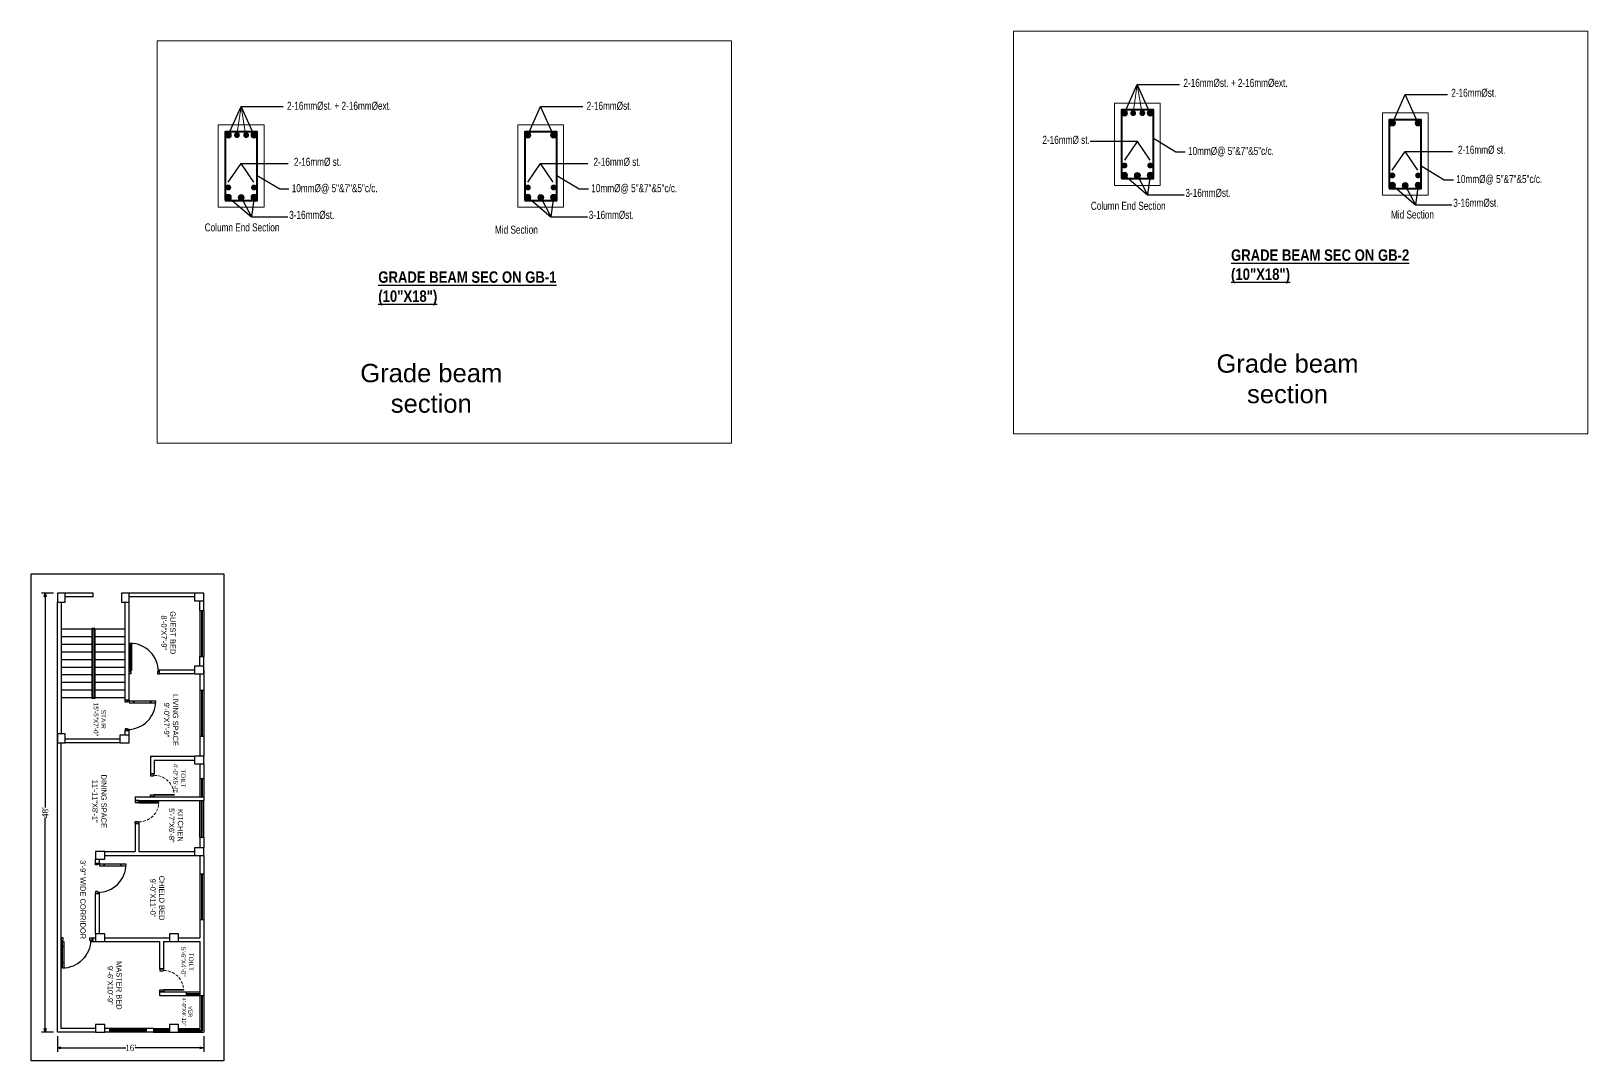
# Model space of a CAD drawing. Header units: inches. Extents: x -163735 to 106394, y -4543 to 35159.
# Drawn here: x -46128 to -44086, y 14065 to 15416 of the extents above; entities that cross this region are included whole.
import ezdxf

# ---------------------------------------------------------------- set-up
doc = ezdxf.new("R2010")
doc.units = ezdxf.units.IN
doc.header["$MEASUREMENT"] = 0
doc.linetypes.add('DASHED2', pattern=[0.375, 0.25, -0.125])
for name, color, linetype, lineweight in [('Arrosize', 4, 'Continuous', 0), ('COLUM', 1, 'Continuous', 0), ('Dimenson', 16, 'Continuous', 9), ('GRADE BEAM.', 63, 'Continuous', 0), ('Text', 34, 'Continuous', 25), ('TIE', 62, 'Continuous', 20), ('wall', 7, 'Continuous', 15), ('windo', 130, 'Continuous', 5)]:
    doc.layers.add(name, color=color, linetype=linetype, lineweight=lineweight)
doc.layers.add('door', color=210, linetype='Continuous')
doc.styles.get("Standard").update_dxf_attribs({"font": 'times.ttf'})
doc.styles.add('style1', font='swissbo.ttf')
doc.styles.add('Swis 721 Cn BT', font='swissc.ttf')
doc.styles.add('Swis721 LtCn BT', font='swisscl.ttf')
doc.dimstyles.new('FEET', dxfattribs={"dimtxt": 8, "dimasz": 5, "dimexe": 5, "dimexo": 5, "dimgap": 0.09, "dimtad": 0, "dimdec": 0, "dimzin": 0, "dimdsep": 46, "dimlunit": 4, "dimtxsty": 'Standard', "dimblk": 'OPEN30', "dimcen": 0.09, "dimadec": 0, "dimazin": 0, "dimtfac": 1, "dimtdec": 0, "dimtofl": 0, "dimtmove": 0, "dimatfit": 3, "dimfxl": 0.18, "dimtolj": 1, "dimtzin": 0, "dimarcsym": 0})
doc.dimstyles.get("Standard").update_dxf_attribs({"dimscale": 4, "dimtxt": 0.4925, "dimasz": 0.18, "dimexe": 0.18, "dimexo": 0.0625, "dimgap": 0.09, "dimtad": 0, "dimdec": 4, "dimzin": 0, "dimdsep": 46, "dimlunit": 4, "dimtxsty": 'Standard', "dimcen": 0.09, "dimclrt": 1, "dimadec": 0, "dimazin": 0, "dimtfac": 1, "dimtdec": 4, "dimtofl": 0, "dimtmove": 0, "dimatfit": 3, "dimfxl": 1, "dimtolj": 1, "dimtzin": 0, "dimarcsym": 0})

# ---------------------------------------------------------------- blocks, each defined once
blk = doc.blocks.new('door 45')
at = {"layer": 'door', "color": 44, "linetype": 'Continuous', "lineweight": 30}
for p, q in [((-45993.7, 14392.8), (-45993.7, 14393.5)), ((-45993.2, 14392.8), (-45993.7, 14392.8)), ((-45993.7, 14391.5), (-45993.7, 14392.2)), ((-45993.7, 14392.2), (-45993.2, 14392.2)), ((-45993.2, 14392.2), (-45993.2, 14392.8)), ((-45971.6, 14392.2), (-45971.6, 14392.8)), ((-45971.6, 14392.8), (-45971.1, 14392.8)), ((-45971.1, 14392.2), (-45971.6, 14392.2)), ((-45971.1, 14392.8), (-45971.1, 14393.5)), ((-45971.1, 14391.5), (-45971.1, 14392.2))]:
    blk.add_line(p, q, dxfattribs=at)
at = {"layer": 'door', "color": 44}
for points in [[(-46001.5, 14427.5), (-46004.5, 14427.5), (-46004.5, 14430), (-45999.5, 14430), (-45999.5, 14428.5), (-46001.5, 14428.5)], [(-46001.5, 14392.5), (-46004.5, 14392.5), (-46004.5, 14390), (-45999.5, 14390), (-45999.5, 14391.5), (-46001.5, 14391.5)]]:
    blk.add_lwpolyline(points, close=True, dxfattribs=at)
blk.add_lwpolyline([(-46001.5, 14428.5, -0.414214), (-45964.5, 14391.5), (-45999.5, 14391.5), (-45999.5, 14393.5), (-45964.6, 14393.5)], format="xyb", dxfattribs=at)
blk = doc.blocks.new('door 30')
at = {"layer": 'door', "color": 44}
for points in [[(-45845.5, 14451), (-45845.5, 14477), (-45846.5, 14477), (-45846.5, 14451)], [(-45846, 14450), (-45846.5, 14450), (-45846.5, 14451), (-45848.5, 14451), (-45848.5, 14446), (-45846, 14446)], [(-45821, 14450), (-45820.5, 14450), (-45820.5, 14451), (-45818.5, 14451), (-45818.5, 14446), (-45821, 14446)]]:
    blk.add_lwpolyline(points, close=True, dxfattribs=at)
at = {"layer": 'door', "color": 44, "linetype": 'DASHED2', "lineweight": 9, "ltscale": 15}
blk.add_arc((-45846.5, 14451), 26, 0, 90, dxfattribs=at)
blk = doc.blocks.new('_Open30')
at = {"color": 0, "linetype": 'ByBlock', "lineweight": -2}
for p, q in [((-1, 0.27), (0, 0)), ((0, 0), (-1, -0.27)), ((0, 0), (-1, 0))]:
    blk.add_line(p, q, dxfattribs=at)
blk = doc.blocks.new('*D471')
at = {"layer": 'Defpoints', "color": 0, "lineweight": 30}
for p in [(-46094, 14678.5), (-46110, 14102.5), (-46094, 14102.5)]:
    blk.add_point(p, dxfattribs=at)
at = {"layer": 'wall', "color": 0, "lineweight": -2}
for p, q in [((-46099, 14678.5), (-46115, 14678.5)), ((-46110, 14673.5), (-46110, 14397.2)), ((-46110, 14107.5), (-46110, 14383.8)), ((-46099, 14102.5), (-46115, 14102.5))]:
    blk.add_line(p, q, dxfattribs=at)
at = {"layer": 'wall', "color": 0, "lineweight": -2, "xscale": 5, "yscale": 5, "zscale": 5}
for p, rotation in [((-46110, 14678.5), 90), ((-46110, 14102.5), 270)]:
    blk.add_blockref('_Open30', p, dxfattribs=dict(at, rotation=rotation))
at = {"layer": 'wall', "color": 0, "lineweight": 30, "insert": (-46110, 14390.5), "char_height": 8, "attachment_point": 5, "rotation": 90}
blk.add_mtext("\\A1;48'", dxfattribs=at)
blk = doc.blocks.new('*D472')
at = {"layer": 'Defpoints', "color": 0, "lineweight": 30}
for p in [(-46094, 14102.5), (-45902, 14102.5), (-46094, 14082)]:
    blk.add_point(p, dxfattribs=at)
at = {"layer": 'wall', "color": 0, "lineweight": -2}
for p, q in [((-46094, 14097.5), (-46094, 14077)), ((-45902, 14097.5), (-45902, 14077)), ((-46089, 14082), (-46004.1, 14082)), ((-45907, 14082), (-45991.9, 14082))]:
    blk.add_line(p, q, dxfattribs=at)
at = {"layer": 'wall', "color": 0, "lineweight": -2, "xscale": 5, "yscale": 5, "zscale": 5, "rotation": 180}
blk.add_blockref('_Open30', (-46094, 14082), dxfattribs=at)
at = {"layer": 'wall', "color": 0, "lineweight": -2, "xscale": 5, "yscale": 5, "zscale": 5}
blk.add_blockref('_Open30', (-45902, 14082), dxfattribs=at)
at = {"layer": 'wall', "color": 0, "lineweight": 30, "insert": (-45998, 14082), "char_height": 8, "attachment_point": 5}
blk.add_mtext("\\A1;16'", dxfattribs=at)

msp = doc.modelspace()

# ---------------------------------------------------------------- hatches: boundary and pattern name
at = {"layer": 'GRADE BEAM.'}
for points in [[(-44697.51, 15308.11, -1), (-44689.76, 15308.11, -1)], [(-44678.41, 15308.11, 1), (-44686.16, 15308.11, 1)], [(-44666.41, 15308.11, 1), (-44674.16, 15308.11, 1)], [(-44656.05, 15308.11, 1), (-44663.8, 15308.11, 1)], [(-45873.61, 15279.29, -1), (-45865.86, 15279.29, -1)], [(-45854.52, 15279.29, 1), (-45862.27, 15279.29, 1)], [(-45842.52, 15279.29, 1), (-45850.27, 15279.29, 1)], [(-45832.15, 15279.29, 1), (-45839.9, 15279.29, 1)], [(-45480.5, 15279.29, -1), (-45472.75, 15279.29, -1)], [(-45439.04, 15279.29, 1), (-45446.79, 15279.29, 1)], [(-44346.01, 15295.11, -1), (-44338.26, 15295.11, -1)], [(-44304.55, 15295.11, 1), (-44312.3, 15295.11, 1)], [(-44697.51, 15239.38, 1), (-44689.76, 15239.38, 1)], [(-44656.05, 15239.38, -1), (-44663.8, 15239.38, -1)], [(-44697.51, 15226.57, 1), (-44689.76, 15226.57, 1)], [(-44680.63, 15226.22, 1), (-44672.88, 15226.22, 1)], [(-44656.05, 15226.57, -1), (-44663.8, 15226.57, -1)], [(-44346.01, 15226.38, 1), (-44338.26, 15226.38, 1)], [(-44304.55, 15226.38, -1), (-44312.3, 15226.38, -1)], [(-45873.61, 15210.56, 1), (-45865.86, 15210.56, 1)], [(-45873.61, 15197.75, 1), (-45865.86, 15197.75, 1)], [(-45856.73, 15197.4, 1), (-45848.98, 15197.4, 1)], [(-45832.15, 15210.56, -1), (-45839.9, 15210.56, -1)], [(-45832.15, 15197.75, -1), (-45839.9, 15197.75, -1)], [(-45480.5, 15210.56, 1), (-45472.75, 15210.56, 1)], [(-45480.5, 15197.75, 1), (-45472.75, 15197.75, 1)], [(-45463.62, 15197.4, 1), (-45455.87, 15197.4, 1)], [(-45439.04, 15210.56, -1), (-45446.79, 15210.56, -1)], [(-45439.04, 15197.75, -1), (-45446.79, 15197.75, -1)], [(-44346.01, 15213.57, 1), (-44338.26, 15213.57, 1)], [(-44329.13, 15213.22, 1), (-44321.38, 15213.22, 1)], [(-44304.55, 15213.57, -1), (-44312.3, 15213.57, -1)]]:
    msp.add_hatch(color=256, dxfattribs=at).paths.add_polyline_path(points)

# ---------------------------------------------------------------- linework, layer by layer
at = {"layer": 'Dimenson', "color": 4, "linetype": 'ByBlock'}
for p, q in [((-44676.97, 15345.51), (-44682.5, 15308.5)), ((-44676.97, 15345.51), (-44670.5, 15307)), ((-45853.07, 15316.68), (-45858.6, 15279.68)), ((-45853.07, 15316.68), (-45846.6, 15278.18))]:
    msp.add_line(p, q, dxfattribs=at)
for points in [[(-44839.37, 15415.61), (-44085.63, 15415.61), (-44085.63, 14887.5), (-44839.37, 14887.5)], [(-45963, 15403.11), (-45209.25, 15403.11), (-45209.25, 14875), (-45963, 14875)]]:
    msp.add_lwpolyline(points, close=True, dxfattribs=at)
at = {"layer": 'GRADE BEAM.'}
for p, q in [((-44646.78, 15321.34, -6), (-44706.78, 15321.34, -6)), ((-44706.78, 15321.34, -6), (-44706.78, 15213.34, -6)), ((-44646.78, 15213.34, -6), (-44646.78, 15321.34, -6)), ((-44295.28, 15308.34, -6), (-44355.28, 15308.34, -6)), ((-44355.28, 15308.34, -6), (-44355.28, 15200.34, -6)), ((-44295.28, 15200.34, -6), (-44295.28, 15308.34, -6)), ((-45822.88, 15292.52, -6), (-45882.88, 15292.52, -6)), ((-45882.88, 15292.52, -6), (-45882.88, 15184.52, -6)), ((-45822.88, 15184.52, -6), (-45822.88, 15292.52, -6)), ((-45429.77, 15292.52, -6), (-45489.77, 15292.52, -6)), ((-45489.77, 15292.52, -6), (-45489.77, 15184.52, -6)), ((-45429.77, 15184.52, -6), (-45429.77, 15292.52, -6)), ((-44706.78, 15213.34, -6), (-44646.78, 15213.34, -6)), ((-44355.28, 15200.34, -6), (-44295.28, 15200.34, -6)), ((-45882.88, 15184.52, -6), (-45822.88, 15184.52, -6)), ((-45489.77, 15184.52, -6), (-45429.77, 15184.52, -6))]:
    msp.add_line(p, q, dxfattribs=at)
for centre in [(-44693.65, 15308.11), (-44659.9, 15308.11), (-45869.76, 15279.29), (-45836, 15279.29), (-45476.64, 15279.29), (-45442.89, 15279.29), (-44342.15, 15295.11), (-44308.4, 15295.11), (-44693.65, 15226.57), (-44676.78, 15226.22, -6), (-44659.9, 15226.57), (-45869.76, 15197.75), (-45852.88, 15197.4, -6), (-45836, 15197.75), (-45476.64, 15197.75), (-45459.77, 15197.4, -6), (-45442.89, 15197.75), (-44342.15, 15213.57), (-44325.28, 15213.22, -6), (-44308.4, 15213.57)]:
    msp.add_circle(centre, 3.88, dxfattribs=at)
at = {"layer": 'TIE', "lineweight": 40, "elevation": -6}
for points in [[(-44697.78, 15222.34), (-44655.78, 15222.34), (-44655.78, 15312.34), (-44697.78, 15312.34)], [(-45873.88, 15193.52), (-45831.88, 15193.52), (-45831.88, 15283.52), (-45873.88, 15283.52)], [(-45480.77, 15193.52), (-45438.77, 15193.52), (-45438.77, 15283.52), (-45480.77, 15283.52)], [(-44346.28, 15209.34), (-44304.28, 15209.34), (-44304.28, 15299.34), (-44346.28, 15299.34)]]:
    msp.add_lwpolyline(points, close=True, dxfattribs=at)
at = {"layer": 'wall', "lineweight": 30}
for p, q in [((-46047, 14678.5), (-46084, 14678.5)), ((-46047, 14673.5), (-46084, 14673.5)), ((-46047, 14673.5), (-46047, 14678.5)), ((-45914, 14678.5), (-46000, 14678.5)), ((-45914, 14673.5), (-46000, 14673.5)), ((-45907, 14655.5), (-45907, 14668.5)), ((-45902, 14655.5), (-45902, 14668.5)), ((-46094, 14494.15), (-46094, 14666.5)), ((-46089, 14666.5), (-46089, 14494.15)), ((-46005, 14538.15), (-46005, 14666.5)), ((-46000, 14538.15), (-46000, 14666.5)), ((-45907, 14655.5), (-45902, 14655.5)), ((-46049, 14631.15), (-46089, 14631.15)), ((-46005, 14631.15), (-46045, 14631.15)), ((-46049, 14621.15), (-46089, 14621.15)), ((-46049, 14611.15), (-46089, 14611.15)), ((-46005, 14621.15), (-46045, 14621.15)), ((-46005, 14611.15), (-46045, 14611.15)), ((-46049, 14601.15), (-46089, 14601.15)), ((-46049, 14591.15), (-46089, 14591.15)), ((-46005, 14601.15), (-46045, 14601.15)), ((-46005, 14591.15), (-46045, 14591.15)), ((-45907, 14582.5), (-45907, 14595.5)), ((-45907, 14595.5), (-45902, 14595.5)), ((-45902, 14582.5), (-45902, 14595.5)), ((-46049, 14581.15), (-46089, 14581.15)), ((-46049, 14571.15), (-46089, 14571.15)), ((-46005, 14581.15), (-46045, 14581.15)), ((-46005, 14571.15), (-46045, 14571.15)), ((-45960, 14572.5), (-45960, 14577.5)), ((-45914, 14577.5), (-45960, 14577.5)), ((-45914, 14572.5), (-45960, 14572.5)), ((-45907, 14572.5), (-45907, 14551)), ((-45902, 14577.5), (-45902, 14551)), ((-46049, 14561.15), (-46089, 14561.15)), ((-46049, 14551.15), (-46089, 14551.15)), ((-46005, 14561.15), (-46045, 14561.15)), ((-46005, 14551.15), (-46045, 14551.15)), ((-45907, 14551), (-45902, 14551)), ((-46049, 14541.15), (-46089, 14541.15)), ((-46005, 14541.15), (-46045, 14541.15)), ((-46000, 14538.15), (-46005, 14538.15)), ((-46094, 14102.5), (-46094, 14494.15)), ((-46012, 14487.15), (-46084, 14487.15)), ((-46005, 14492.15), (-46005, 14498.15)), ((-46000, 14498.15), (-46005, 14498.15)), ((-46000, 14492.15), (-46005, 14492.15)), ((-46000, 14492.15), (-46000, 14498.15)), ((-45907, 14491), (-45907, 14464.5)), ((-45907, 14491), (-45902, 14491)), ((-45902, 14491), (-45902, 14464.5)), ((-46089, 14107.5), (-46089, 14482.15)), ((-46012, 14482.15), (-46084, 14482.15)), ((-45972, 14464.5), (-45914, 14464.5)), ((-45972, 14464.5), (-45972, 14441.5)), ((-45967, 14459.5), (-45914, 14459.5)), ((-45967, 14459.5), (-45967, 14441.5)), ((-45907, 14454.5), (-45907, 14435.5)), ((-45902, 14454.5), (-45902, 14435.5)), ((-45972, 14441.5), (-45967, 14441.5)), ((-45907, 14435.5), (-45902, 14435.5)), ((-45992, 14411.5), (-45902, 14411.5)), ((-45992, 14411.5), (-45992, 14406.5)), ((-45992, 14406.5), (-45902, 14406.5)), ((-45902, 14411.5), (-45902, 14406.5)), ((-45992, 14376.5), (-45987, 14376.5)), ((-45992, 14376.5), (-45992, 14339.5)), ((-45987, 14376.5), (-45987, 14339.5)), ((-45907, 14358.5), (-45902, 14358.5)), ((-45907, 14358.5), (-45907, 14344.5)), ((-45902, 14358.5), (-45902, 14344.5)), ((-46044, 14324.5), (-46044, 14329.5)), ((-46044, 14324.5), (-46039, 14324.5)), ((-46039, 14324.5), (-46039, 14329.5)), ((-46032, 14339.5), (-45992, 14339.5)), ((-46032, 14334.5), (-45947, 14334.5)), ((-46032, 14334.5), (-45914, 14334.5)), ((-45987, 14339.5), (-45914, 14339.5)), ((-45907, 14334.5), (-45907, 14310.5)), ((-45902, 14334.5), (-45902, 14310.5)), ((-45907, 14310.5), (-45902, 14310.5)), ((-46044, 14231.5), (-46044, 14284.5)), ((-46044, 14284.5), (-46039, 14284.5)), ((-46039, 14231.5), (-46039, 14284.5)), ((-45907, 14250.5), (-45907, 14226.5)), ((-45907, 14250.5), (-45902, 14250.5)), ((-45902, 14250.5), (-45902, 14150.5)), ((-46049, 14226.5), (-46044, 14226.5)), ((-46049, 14221.5), (-46044, 14221.5)), ((-46047, 14221.5), (-46047, 14226.5)), ((-46032, 14226.5), (-45947, 14226.5)), ((-46032, 14221.5), (-45960, 14221.5)), ((-45960, 14221.5), (-45960, 14185.5)), ((-45955, 14221.5), (-45907, 14221.5)), ((-45955, 14221.5), (-45955, 14185.5)), ((-45935, 14226.5), (-45907, 14226.5)), ((-45907, 14221.5), (-45907, 14150.5)), ((-45960, 14185.5), (-45955, 14185.5)), ((-45960, 14155.5), (-45925, 14155.5)), ((-45960, 14155.5), (-45960, 14150.5)), ((-45960, 14150.5), (-45925, 14150.5)), ((-45925, 14155.5), (-45925, 14150.5)), ((-45907, 14150.5), (-45902, 14150.5)), ((-46044, 14102.5), (-46094, 14102.5)), ((-46044, 14107.5), (-46089, 14107.5)), ((-46025.5, 14107.5), (-46032, 14107.5)), ((-46025.5, 14102.5), (-46032, 14102.5)), ((-46025.5, 14107.5), (-46025.5, 14102.5)), ((-45968, 14107.5), (-45977.5, 14107.5)), ((-45977.5, 14107.5), (-45977.5, 14102.5)), ((-45968, 14102.5), (-45977.5, 14102.5)), ((-45968, 14107.5), (-45968, 14102.5))]:
    msp.add_line(p, q, dxfattribs=at)
at = {"layer": 'wall', "color": 5, "lineweight": 30}
for p, q in [((-45907, 14655.5), (-45907, 14595.5)), ((-45905, 14655.5), (-45905, 14595.5)), ((-45904, 14655.5), (-45904, 14595.5)), ((-45902, 14655.5), (-45902, 14595.5)), ((-45907, 14551), (-45907, 14491)), ((-45905, 14551), (-45905, 14491)), ((-45904, 14551), (-45904, 14491)), ((-45902, 14551), (-45902, 14491)), ((-45907, 14435.5), (-45907, 14411.5)), ((-45905, 14435.5), (-45905, 14411.5)), ((-45904, 14435.5), (-45904, 14411.5)), ((-45902, 14435.5), (-45902, 14411.5)), ((-45907, 14358.5), (-45907, 14406.5)), ((-45905, 14358.5), (-45905, 14406.5)), ((-45904, 14358.5), (-45904, 14406.5)), ((-45902, 14358.5), (-45902, 14406.5)), ((-45907, 14310.5), (-45907, 14250.5)), ((-45905, 14310.5), (-45905, 14250.5)), ((-45904, 14310.5), (-45904, 14250.5)), ((-45902, 14310.5), (-45902, 14250.5)), ((-45925, 14155.5), (-45907, 14155.5)), ((-45925, 14153.5), (-45907, 14153.5)), ((-45925, 14152.5), (-45907, 14152.5)), ((-45925, 14150.5), (-45907, 14150.5)), ((-45977.5, 14107.5), (-46025.5, 14107.5)), ((-45977.5, 14105.5), (-46025.5, 14105.5)), ((-45977.5, 14104.5), (-46025.5, 14104.5)), ((-45977.5, 14102.5), (-46025.5, 14102.5))]:
    msp.add_line(p, q, dxfattribs=at)
at = {"layer": 'wall', "color": 1, "lineweight": 30}
for p, q in [((-46045, 14632.15), (-46049, 14632.15)), ((-46049, 14632.15), (-46049, 14540.15)), ((-46046, 14631.15), (-46048, 14631.15)), ((-46048, 14631.15), (-46048, 14541.15)), ((-46046, 14631.15), (-46046, 14541.15)), ((-46045, 14632.15), (-46045, 14540.15)), ((-46045, 14540.15), (-46049, 14540.15)), ((-46046, 14541.15), (-46048, 14541.15))]:
    msp.add_line(p, q, dxfattribs=at)
at = {"layer": 'wall', "color": 4, "lineweight": 30}
for p, q in [((-45907, 14150.5), (-45907, 14107.5)), ((-45905, 14150.5), (-45905, 14105.5)), ((-45904, 14150.5), (-45904, 14104.5)), ((-45902, 14150.5), (-45902, 14102.5)), ((-45968, 14107.5), (-45947, 14107.5)), ((-45968, 14105.5), (-45947, 14105.5)), ((-45968, 14104.5), (-45947, 14104.5)), ((-45968, 14102.5), (-45902, 14102.5)), ((-45935, 14107.5), (-45907, 14107.5)), ((-45935, 14105.5), (-45905, 14105.5)), ((-45935, 14104.5), (-45904, 14104.5))]:
    msp.add_line(p, q, dxfattribs=at)
at = {"layer": 'wall', "lineweight": 30}
msp.add_lwpolyline([(-45875.5, 14704), (-45875.5, 14065), (-46128.5, 14065), (-46128.5, 14704)], close=True, dxfattribs=at)
at = {"layer": 'wall', "color": 1, "lineweight": 30}
for points in [[(-46094, 14666.5), (-46084, 14666.5), (-46084, 14678.5), (-46094, 14678.5)], [(-46010, 14666.5), (-46000, 14666.5), (-46000, 14678.5), (-46010, 14678.5)], [(-45914, 14678.5), (-45914, 14668.5), (-45902, 14668.5), (-45902, 14678.5)], [(-45914, 14582.5), (-45914, 14572.5), (-45902, 14572.5), (-45902, 14582.5)], [(-46094, 14482.15), (-46084, 14482.15), (-46084, 14494.15), (-46094, 14494.15)], [(-46012, 14492.15), (-46012, 14482.15), (-46000, 14482.15), (-46000, 14492.15)], [(-45914, 14464.5), (-45914, 14454.5), (-45902, 14454.5), (-45902, 14464.5)], [(-45914, 14344.5), (-45914, 14334.5), (-45902, 14334.5), (-45902, 14344.5)], [(-46044, 14339.5), (-46044, 14329.5), (-46032, 14329.5), (-46032, 14339.5)], [(-46044, 14231.5), (-46044, 14221.5), (-46032, 14221.5), (-46032, 14231.5)], [(-45947, 14231.5), (-45947, 14221.5), (-45935, 14221.5), (-45935, 14231.5)], [(-46044, 14112.5), (-46044, 14102.5), (-46032, 14102.5), (-46032, 14112.5)], [(-45947, 14112.5), (-45947, 14102.5), (-45935, 14102.5), (-45935, 14112.5)]]:
    msp.add_lwpolyline(points, close=True, dxfattribs=at)

# ---------------------------------------------------------------- block references
at = {"layer": 'wall', "lineweight": 30, "xscale": -1}
for name, p, rotation in [('door 45', (-60390, 60577), 270), ('door 45', (-0.5, 28928.15), 180), ('door 30', (-60418, 60260), 270), ('door 45', (-39.5, 28714.5), 180), ('door 30', (-60405.5, 60004), 270)]:
    msp.add_blockref(name, p, dxfattribs=dict(at, rotation=rotation))
at = {"layer": 'wall', "lineweight": 30, "rotation": 270}
for name, p in [('door 30', (-60438, -31442)), ('door 45', (-60479, -31778))]:
    msp.add_blockref(name, p, dxfattribs=at)

# ---------------------------------------------------------------- texts
at = {"layer": 'COLUM', "color": 5, "width": 99.3021, "attachment_point": 2, "rotation": 270}
for s, insert, char_height in [('{\\fArial|b0|i0|c0|p34;\\C4;GUEST BED\\P8\'-0"X7\'-9"}', (-45939, 14626.5), 7), ('{\\fArial|b0|i0|c0|p34;\\C4;STAIR\\P15\'-5"X7\'-0"}', (-46030.5, 14513), 6), ('{\\fArial|b0|i0|c0|p34;\\C4;LIVING SPACE\\P9\'-0"X7\'-9"}', (-45935.5, 14512), 7), ('{\\fArial|b0|i0|c0|p34;\\C4;TOILT \\P4\'-0"X5\'-0"}', (-45926, 14435.35), 6), ('{\\fArial|b0|i0|c0|p34;\\C4;DINING SPACE\\P11\'-11"X8\'-1"}', (-46029.5, 14405.5), 7), ('{\\fArial|b0|i0|c0|p34;\\C4;KITCHEN\\P5\'-7"X6\'-8"}', (-45929, 14373.85), 7), ('{\\fArial|b0|i0|c0|p34;\\C4;3\'-9" WIDE CORRIDOR }', (-46057, 14276.5), 7), ('{\\fArial|b0|i0|c0|p34;\\C4;CHIELD BED \\P9\'-0"X11\'-0"}', (-45953.5, 14278.5), 7), ('{\\fArial|b0|i0|c0|p34;\\C4;TOILT \\P5\'-6"X4\'-0"}', (-45915.5, 14194.85), 6), ('{\\fArial|b0|i0|c0|p34;\\C4;MASTER BED \\P9\'-6"X10\'-9"}', (-46009.5, 14164), 7), ('{\\fArial|b0|i0|c0|p34;\\C4;VER\\P4\'-0"X4\'-10"}', (-45917, 14129.5), 5)]:
    msp.add_mtext(s, dxfattribs=dict(at, insert=insert, char_height=char_height))
at = {"layer": 'Text'}
for s, insert, char_height, width, attachment_point, style in [('2-16mm%%Cst. + 2-16mm%%Cext. ', (-44616.37, 15353.06), 10.5, 191.5598, 1, 'Swis721 LtCn BT'), ('2-16mm%%Cst. + 2-16mm%%Cext. ', (-45792.69, 15322.97), 10.5, 191.5598, 1, 'Swis721 LtCn BT'), ('2-16mm%%Cst. ', (-45399.58, 15322.97), 10.5, 191.5598, 1, 'Swis721 LtCn BT'), ('2-16mm%%Cst.  ', (-44264.87, 15340.06), 10.5, 191.5598, 1, 'Swis721 LtCn BT'), ('2-16mm%%C st.', (-44739.2, 15278.28, -12), 10.5, 191.5598, 3, 'Swis721 LtCn BT'), ('10mm%%C@ 5"&7"&5"c/c.', (-44610.4, 15263.72, -6), 10.5, 191.5598, 1, 'Swis721 LtCn BT'), ('2-16mm%%C st.', (-44256.05, 15265.28, -12), 10.5, 191.5598, 1, 'Swis721 LtCn BT'), ('2-16mm%%C st.', (-45783.66, 15249.46, -12), 10.5, 191.5598, 1, 'Swis721 LtCn BT'), ('2-16mm%%C st.', (-45390.54, 15249.46, -12), 10.5, 191.5598, 1, 'Swis721 LtCn BT'), ('10mm%%C@ 5"&7"&5"c/c.', (-44258.25, 15226.94, -6), 10.5, 191.5598, 1, 'Swis721 LtCn BT'), ('10mm%%C@ 5"&7"&5"c/c.', (-45786.5, 15214.9, -6), 10.5, 191.5598, 1, 'Swis721 LtCn BT'), ('10mm%%C@ 5"&7"&5"c/c.', (-45393.39, 15214.9, -6), 10.5, 191.5598, 1, 'Swis721 LtCn BT'), ('3-16mm%%Cst.', (-44613.72, 15208.73), 10.5, 191.5598, 1, 'Swis721 LtCn BT'), ('3-16mm%%Cst.', (-45789.83, 15179.9), 10.5, 191.5598, 1, 'Swis721 LtCn BT'), ('3-16mm%%Cst.', (-45396.72, 15179.9), 10.5, 191.5598, 1, 'Swis721 LtCn BT'), ('Column End Section', (-44639.7, 15191.78, -12), 10.5, 191.5598, 3, 'Swis721 LtCn BT'), ('Mid Section', (-44287.7, 15180.28, -12), 10.5, 191.5598, 3, 'Swis721 LtCn BT'), ('3-16mm%%Cst.', (-44262.22, 15195.73), 10.5, 191.5598, 1, 'Swis721 LtCn BT'), ('Column End Section', (-45802.6, 15163.46, -18), 10.5, 191.5598, 3, 'Swis721 LtCn BT'), ('Mid Section', (-45463.6, 15160.46, -18), 10.5, 191.5598, 3, 'Swis721 LtCn BT'), ('{\\fSwis721 Cn BT|b1|i0|c0|p34;\\LGRADE BEAM SEC ON GB-2\\P(10"X18")}', (-44553.87, 15129.35, -6), 15, 315.1821, 1, 'Swis 721 Cn BT'), ('{\\fSwis721 Cn BT|b1|i0|c0|p34;\\LGRADE BEAM SEC ON GB-1\\P(10"X18")}', (-45672.94, 15100.53, -6), 15, 315.1821, 1, 'Swis 721 Cn BT')]:
    msp.add_mtext(s, dxfattribs=dict(at, insert=insert, char_height=char_height, width=width, attachment_point=attachment_point, style=style))
at = {"layer": 'windo', "color": 4, "char_height": 24, "width": 226.9598, "attachment_point": 2, "style": 'style1'}
for insert in [(-45603.39, 14979.15), (-44479.77, 14991.65)]:
    msp.add_mtext('{\\fArial|b0|i0|c0|p34;Grade beam section}', dxfattribs=dict(at, insert=insert))

# ---------------------------------------------------------------- dimensions: what is measured, and where the dimension line sits
at = {"layer": 'wall', "lineweight": 30}
dim = msp.add_linear_dim(base=(-46110, 14102.5), p1=(-46094, 14678.5), p2=(-46094, 14102.5), angle=270, dimstyle='FEET', dxfattribs=at)
dim.commit()
dim.dimension.update_dxf_attribs({"geometry": '*D471', "text_midpoint": (-46110, 14390.5)})
dim = msp.add_linear_dim(base=(-46094, 14082), p1=(-45902, 14102.5), p2=(-46094, 14102.5), dimstyle='FEET', dxfattribs=at)
dim.commit()
dim.dimension.update_dxf_attribs({"geometry": '*D472', "text_midpoint": (-45998, 14082)})

# ---------------------------------------------------------------- leaders
at = {"layer": 'Arrosize'}
for points in [[(-44693.65, 15308.11), (-44676.97, 15345.51), (-44621.49, 15345.51)], [(-44659.9, 15308.11), (-44676.97, 15345.51)], [(-44342.15, 15295.11), (-44325.47, 15332.51), (-44269.99, 15332.51)], [(-44308.4, 15295.11), (-44325.47, 15332.51)], [(-45869.76, 15279.29), (-45853.07, 15316.68), (-45797.6, 15316.68)], [(-45836, 15279.29), (-45853.07, 15316.68)], [(-45476.64, 15279.29), (-45459.96, 15316.68), (-45404.48, 15316.68)], [(-45442.89, 15279.29), (-45459.96, 15316.68)], [(-44659.91, 15246.41, -6), (-44676.82, 15270.83, -6), (-44738.78, 15270.83, -6)], [(-44693.47, 15246.41), (-44676.82, 15270.83)], [(-44655.78, 15275.14, -6), (-44626.24, 15257.51, -6), (-44614.28, 15257.51, -6)], [(-45869.94, 15217.59, -6), (-45853.03, 15242.01, -6), (-45791.07, 15242.01, -6)], [(-45836.38, 15217.59), (-45853.03, 15242.01)], [(-45476.83, 15217.59, -6), (-45459.92, 15242.01, -6), (-45397.96, 15242.01, -6)], [(-45443.27, 15217.59), (-45459.92, 15242.01)], [(-44342.34, 15233.41, -6), (-44325.43, 15257.83, -6), (-44263.47, 15257.83, -6)], [(-44308.78, 15233.41), (-44325.43, 15257.83)], [(-45831.88, 15226.32, -6), (-45802.34, 15208.69, -6), (-45790.39, 15208.69, -6)], [(-45438.77, 15226.32, -6), (-45409.23, 15208.69, -6), (-45397.27, 15208.69, -6)], [(-44693.65, 15226.57), (-44663.37, 15200.9), (-44615.49, 15200.9)], [(-44676.78, 15226.22, -6), (-44663.37, 15200.9, -6)], [(-44659.9, 15226.57), (-44663.37, 15200.9)], [(-44303.63, 15238.36, -6), (-44274.09, 15220.74, -6), (-44262.13, 15220.74, -6)], [(-44342.15, 15213.57), (-44311.87, 15187.9), (-44263.99, 15187.9)], [(-44325.28, 15213.22, -6), (-44311.87, 15187.9, -6)], [(-44308.4, 15213.57), (-44311.87, 15187.9)], [(-45869.76, 15197.75), (-45839.47, 15172.08), (-45791.6, 15172.08)], [(-45852.88, 15197.4, -6), (-45839.47, 15172.08, -6)], [(-45836, 15197.75), (-45839.47, 15172.08)], [(-45476.64, 15197.75), (-45446.36, 15172.08), (-45398.48, 15172.08)], [(-45459.77, 15197.4, -6), (-45446.36, 15172.08, -6)], [(-45442.89, 15197.75), (-45446.36, 15172.08)]]:
    msp.add_leader(points, dimstyle='Standard', override={"dimasz": 0.85}, dxfattribs=at)

doc.saveas('drawing.dxf')
